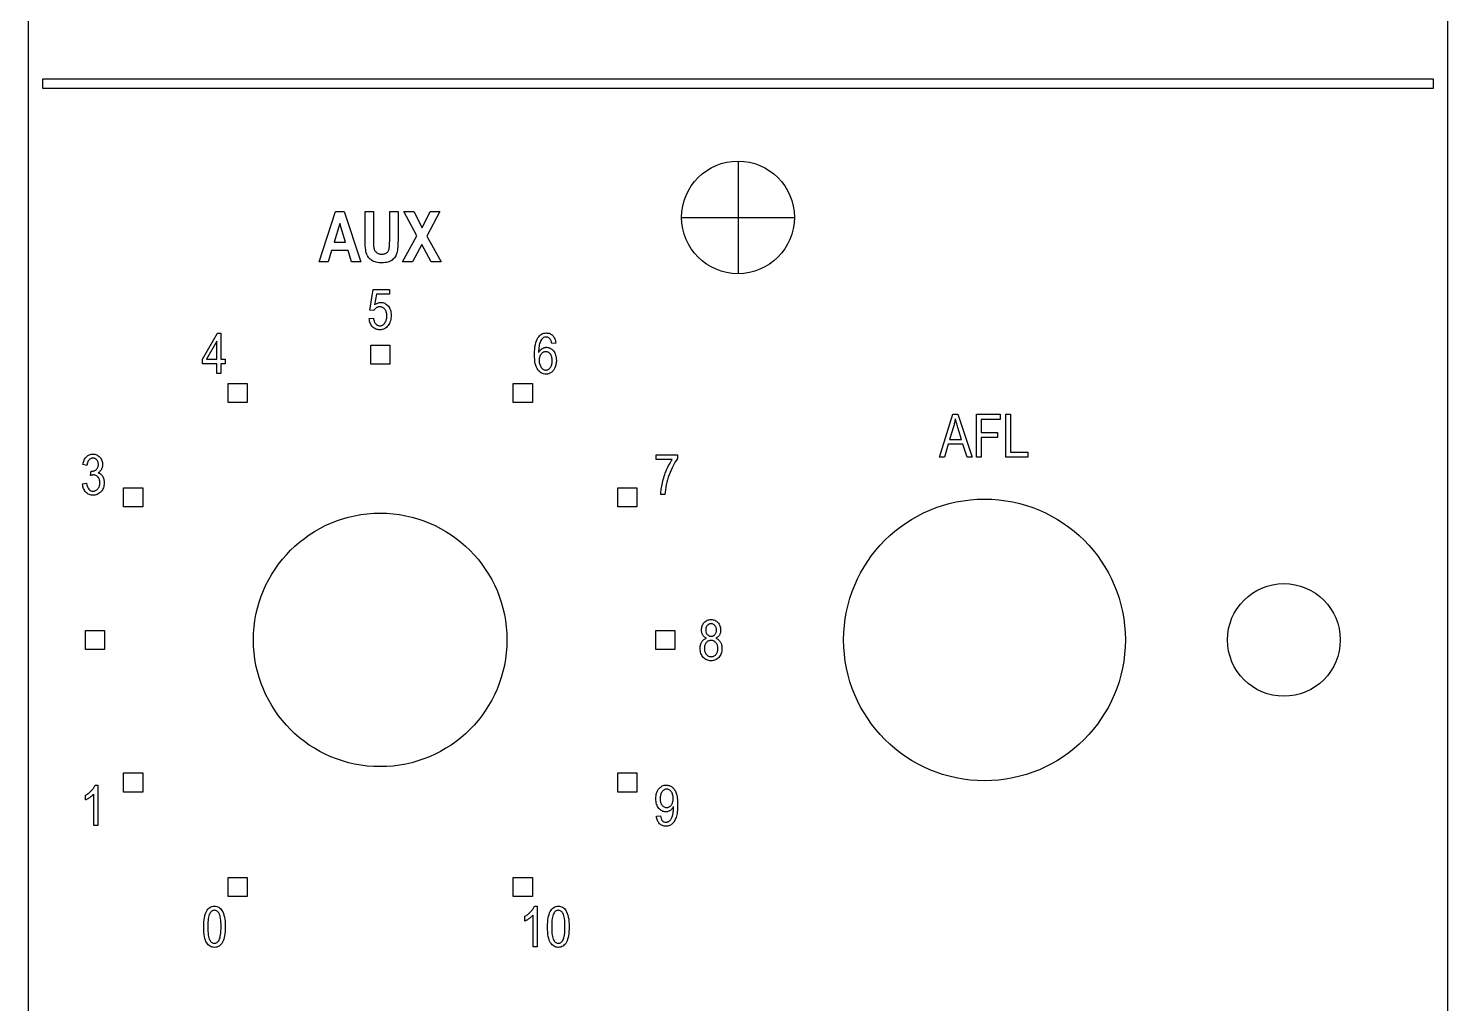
# Model space of a CAD drawing. Header units: millimetres. Extents: x 0 to 40, y 0 to 514.
# Drawn here: x 0 to 40.3, y 320.67 to 348.37 of the extents above; entities that cross this region are included whole.
import ezdxf

# ---------------------------------------------------------------- set-up
doc = ezdxf.new("R2010")
doc.units = ezdxf.units.MM
for name, color, linetype in [('CUT', 1, 'CONTINUOUS'), ('LEGEND', 2, 'CONTINUOUS'), ('OUTLINE', 7, 'CONTINUOUS'), ('STUDS', 5, 'CONTINUOUS')]:
    doc.layers.add(name, color=color, linetype=linetype)

msp = doc.modelspace()

# ---------------------------------------------------------------- linework, layer by layer
at = {"layer": 'CUT'}
for centre, radius in [((27.15, 331), 4), ((9.99, 331), 3.6), ((35.65, 331), 1.6)]:
    msp.add_circle(centre, radius, dxfattribs=at)
at = {"layer": 'LEGEND'}
for points in [[(0.41, 346.94), (39.89, 346.94), (39.89, 346.66), (0.41, 346.66)], [(9.4373, 341.7342), (9.1795, 341.7342), (9.0769, 342.0594), (8.6082, 342.0594), (8.5115, 341.7342), (8.2595, 341.7342), (8.7166, 343.1658), (8.9675, 343.1658)], [(9.5603, 343.1658), (9.7966, 343.1658), (9.7966, 342.3904), (9.7968, 342.3472), (9.7972, 342.308), (9.7979, 342.2726), (9.7988, 342.2413), (9.8001, 342.2138), (9.8016, 342.1903), (9.8034, 342.1707), (9.8054, 342.1551), (9.81, 342.1321), (9.816, 342.1104), (9.8233, 342.0901), (9.8319, 342.0711), (9.8419, 342.0535), (9.8533, 342.0372), (9.866, 342.0222), (9.8801, 342.0086), (9.8955, 341.9965), (9.912, 341.9859), (9.9297, 341.9771), (9.9486, 341.9698), (9.9687, 341.9641), (9.9899, 341.9601), (10.0123, 341.9576), (10.0359, 341.9568), (10.0559, 341.9574), (10.075, 341.9591), (10.0932, 341.962), (10.1104, 341.966), (10.1266, 341.9711), (10.1419, 341.9774), (10.1563, 341.9849), (10.1697, 341.9935), (10.1821, 342.0031), (10.1935, 342.0135), (10.2039, 342.0249), (10.2133, 342.0372), (10.2216, 342.0503), (10.2289, 342.0643), (10.2352, 342.0792), (10.2405, 342.095), (10.245, 342.1136), (10.2488, 342.1368), (10.2521, 342.1647), (10.2548, 342.1972), (10.2569, 342.2344), (10.2583, 342.2762), (10.2592, 342.3227), (10.2595, 342.3738), (10.2595, 343.1658), (10.4968, 343.1658), (10.4968, 342.4139), (10.4964, 342.3443), (10.4949, 342.2798), (10.4925, 342.2203), (10.4891, 342.1657), (10.4848, 342.1161), (10.4795, 342.0716), (10.4733, 342.032), (10.4661, 341.9974), (10.4572, 341.966), (10.4459, 341.9362), (10.4322, 341.9079), (10.416, 341.8812), (10.3975, 341.8559), (10.3765, 341.8322), (10.3532, 341.81), (10.3274, 341.7894), (10.2993, 341.7707), (10.2691, 341.7545), (10.2368, 341.7409), (10.2023, 341.7297), (10.1656, 341.721), (10.1268, 341.7147), (10.0858, 341.711), (10.0427, 341.7098), (9.9981, 341.7108), (9.956, 341.7139), (9.9164, 341.719), (9.8793, 341.7262), (9.8447, 341.7355), (9.8127, 341.7468), (9.7831, 341.7602), (9.7561, 341.7757), (9.7312, 341.793), (9.7081, 341.812), (9.6868, 341.8327), (9.6672, 341.855), (9.6495, 341.8791), (9.6334, 341.9048), (9.6192, 341.9322), (9.6067, 341.9612), (9.5958, 341.9943), (9.5864, 342.0336), (9.5784, 342.0793), (9.5719, 342.1313), (9.5668, 342.1895), (9.5632, 342.2541), (9.561, 342.325), (9.5603, 342.4021)], [(10.6277, 341.7342), (11.0291, 342.4812), (10.6648, 343.1658), (10.9421, 343.1658), (11.1775, 342.7059), (11.408, 343.1658), (11.6824, 343.1658), (11.3181, 342.4705), (11.7195, 341.7342), (11.4334, 341.7342), (11.1726, 342.2293), (10.9119, 341.7342)], [(9.0007, 342.3006), (8.8396, 342.8318), (8.6804, 342.3006)], [(9.6775, 340.1273), (9.7986, 340.1398), (9.8027, 340.1134), (9.8078, 340.0886), (9.8141, 340.0657), (9.8215, 340.0444), (9.8301, 340.0249), (9.8397, 340.0072), (9.8504, 339.9912), (9.8623, 339.977), (9.8749, 339.9644), (9.8881, 339.9535), (9.9017, 339.9443), (9.9159, 339.9368), (9.9305, 339.931), (9.9457, 339.9268), (9.9613, 339.9243), (9.9775, 339.9234), (9.9977, 339.9246), (10.0171, 339.9281), (10.0358, 339.934), (10.0539, 339.9423), (10.0712, 339.9529), (10.0878, 339.9658), (10.1037, 339.9812), (10.1189, 339.9988), (10.1328, 340.0185), (10.1449, 340.04), (10.1551, 340.0631), (10.1634, 340.088), (10.1699, 340.1146), (10.1746, 340.1429), (10.1774, 340.1729), (10.1783, 340.2047), (10.1774, 340.2345), (10.1747, 340.2626), (10.1702, 340.2889), (10.1639, 340.3136), (10.1559, 340.3365), (10.146, 340.3577), (10.1343, 340.3772), (10.1209, 340.3949), (10.106, 340.4108), (10.0903, 340.4245), (10.0737, 340.4361), (10.0561, 340.4456), (10.0376, 340.453), (10.0182, 340.4583), (9.9979, 340.4614), (9.9767, 340.4625), (9.9637, 340.462), (9.951, 340.4607), (9.9384, 340.4584), (9.926, 340.4552), (9.9139, 340.4511), (9.9019, 340.446), (9.8902, 340.4401), (9.8787, 340.4332), (9.8675, 340.4255), (9.857, 340.4171), (9.8471, 340.408), (9.8378, 340.3981), (9.829, 340.3876), (9.8209, 340.3763), (9.8133, 340.3643), (9.8064, 340.3516), (9.6978, 340.3687), (9.7892, 340.957), (10.2556, 340.957), (10.2556, 340.8227), (9.8814, 340.8227), (9.8306, 340.5148), (9.8517, 340.5317), (9.8731, 340.5463), (9.8947, 340.5586), (9.9168, 340.5688), (9.9391, 340.5766), (9.9617, 340.5822), (9.9847, 340.5856), (10.008, 340.5867), (10.037, 340.5852), (10.065, 340.5804), (10.0921, 340.5726), (10.1182, 340.5616), (10.1434, 340.5475), (10.1676, 340.5302), (10.1908, 340.5099), (10.213, 340.4863), (10.2335, 340.4601), (10.2512, 340.4318), (10.2661, 340.4012), (10.2784, 340.3685), (10.2879, 340.3335), (10.2947, 340.2964), (10.2988, 340.2571), (10.3002, 340.2156), (10.2988, 340.1744), (10.2947, 340.1346), (10.2879, 340.0964), (10.2784, 340.0597), (10.2661, 340.0244), (10.2512, 339.9907), (10.2335, 339.9585), (10.213, 339.9277), (10.1903, 339.8996), (10.1658, 339.8753), (10.1393, 339.8547), (10.111, 339.8378), (10.0808, 339.8247), (10.0488, 339.8153), (10.0148, 339.8097), (9.9791, 339.8078), (9.9492, 339.8091), (9.9205, 339.8131), (9.893, 339.8197), (9.8667, 339.829), (9.8415, 339.8409), (9.8176, 339.8555), (9.7948, 339.8727), (9.7732, 339.8926), (9.7533, 339.9148), (9.7357, 339.939), (9.7204, 339.9653), (9.7073, 339.9937), (9.6965, 340.024), (9.6879, 340.0564), (9.6816, 340.0909), (9.6775, 340.1273)], [(5.347, 338.568), (5.347, 338.8422), (4.94, 338.8422), (4.94, 338.9711), (5.3689, 339.7133), (5.4627, 339.7133), (5.4627, 338.9711), (5.59, 338.9711), (5.59, 338.8422), (5.4627, 338.8422), (5.4627, 338.568)], [(5.347, 338.9711), (5.347, 339.4875), (5.0533, 338.9711)], [(9.72, 339.37), (10.26, 339.37), (10.26, 338.83), (9.72, 338.83)], [(14.9759, 339.4328), (14.8611, 339.4219), (14.8567, 339.4432), (14.8519, 339.4629), (14.8466, 339.481), (14.8408, 339.4975), (14.8345, 339.5124), (14.8277, 339.5257), (14.8204, 339.5375), (14.8127, 339.5477), (14.8008, 339.5605), (14.7884, 339.5716), (14.7754, 339.581), (14.7619, 339.5887), (14.7477, 339.5947), (14.733, 339.5989), (14.7176, 339.6015), (14.7017, 339.6024), (14.6771, 339.6004), (14.6538, 339.5945), (14.6317, 339.5848), (14.6109, 339.5711), (14.5913, 339.5535), (14.573, 339.532), (14.5559, 339.5067), (14.54, 339.4774), (14.5277, 339.4488), (14.5171, 339.417), (14.508, 339.382), (14.5005, 339.3438), (14.4947, 339.3023), (14.4905, 339.2576), (14.4879, 339.2097), (14.4869, 339.1586), (14.4972, 339.1768), (14.5081, 339.1938), (14.5196, 339.2097), (14.5318, 339.2245), (14.5446, 339.2382), (14.5581, 339.2507), (14.5722, 339.262), (14.5869, 339.2723), (14.602, 339.2813), (14.6174, 339.2892), (14.633, 339.2958), (14.6488, 339.3013), (14.6648, 339.3055), (14.6811, 339.3085), (14.6975, 339.3103), (14.7142, 339.311), (14.7417, 339.3094), (14.7683, 339.3046), (14.794, 339.2967), (14.8188, 339.2857), (14.8427, 339.2714), (14.8658, 339.254), (14.8879, 339.2335), (14.9091, 339.2098), (14.9286, 339.1834), (14.9455, 339.1549), (14.9598, 339.1243), (14.9715, 339.0915), (14.9806, 339.0566), (14.9871, 339.0196), (14.991, 338.9804), (14.9923, 338.9391), (14.9917, 338.9107), (14.9897, 338.883), (14.9865, 338.856), (14.9819, 338.8296), (14.976, 338.8039), (14.9688, 338.7789), (14.9603, 338.7545), (14.9505, 338.7309), (14.9397, 338.7083), (14.9282, 338.6872), (14.9158, 338.6677), (14.9028, 338.6497), (14.889, 338.6332), (14.8744, 338.6183), (14.8592, 338.6049), (14.8431, 338.593), (14.8265, 338.5825), (14.8095, 338.5735), (14.792, 338.5658), (14.7742, 338.5596), (14.7559, 338.5547), (14.7372, 338.5512), (14.7181, 338.5491), (14.6986, 338.5485), (14.6638, 338.5505), (14.6306, 338.5565), (14.599, 338.5665), (14.5689, 338.5805), (14.5404, 338.5985), (14.5134, 338.6205), (14.488, 338.6465), (14.4642, 338.6766), (14.4426, 338.7113), (14.4239, 338.7513), (14.408, 338.7967), (14.3951, 338.8475), (14.385, 338.9036), (14.3778, 338.965), (14.3735, 339.0318), (14.372, 339.1039), (14.3735, 339.1839), (14.3779, 339.258), (14.3853, 339.3261), (14.3957, 339.3882), (14.409, 339.4443), (14.4252, 339.4945), (14.4444, 339.5387), (14.4666, 339.577), (14.491, 339.61), (14.5171, 339.6387), (14.5449, 339.6629), (14.5744, 339.6827), (14.6055, 339.6982), (14.6382, 339.7092), (14.6727, 339.7158), (14.7087, 339.718), (14.735, 339.7168), (14.7601, 339.7134), (14.7841, 339.7077), (14.8071, 339.6997), (14.829, 339.6894), (14.8497, 339.6769), (14.8694, 339.6621), (14.888, 339.6449), (14.9052, 339.6256), (14.9206, 339.6043), (14.9343, 339.5809), (14.9462, 339.5554), (14.9563, 339.5278), (14.9646, 339.4982), (14.9711, 339.4666), (14.9759, 339.4328)], [(14.5048, 338.9391), (14.5058, 338.9088), (14.5085, 338.88), (14.5131, 338.8528), (14.5195, 338.8271), (14.5277, 338.8029), (14.5378, 338.7802), (14.5497, 338.7591), (14.5634, 338.7395), (14.5784, 338.7218), (14.5939, 338.7065), (14.61, 338.6935), (14.6267, 338.6829), (14.644, 338.6747), (14.6619, 338.6688), (14.6803, 338.6653), (14.6994, 338.6641), (14.7161, 338.6652), (14.7325, 338.6685), (14.7483, 338.6741), (14.7637, 338.6818), (14.7787, 338.6918), (14.7932, 338.7041), (14.8073, 338.7185), (14.8209, 338.7352), (14.8334, 338.7538), (14.8443, 338.774), (14.8535, 338.796), (14.861, 338.8195), (14.8668, 338.8448), (14.871, 338.8717), (14.8735, 338.9003), (14.8744, 338.9305), (14.8735, 338.9601), (14.8711, 338.988), (14.8669, 339.0142), (14.8611, 339.0387), (14.8536, 339.0615), (14.8445, 339.0825), (14.8337, 339.1019), (14.8212, 339.1195), (14.8076, 339.1353), (14.7932, 339.1489), (14.7781, 339.1605), (14.7623, 339.1699), (14.7457, 339.1773), (14.7284, 339.1825), (14.7103, 339.1857), (14.6916, 339.1867), (14.6731, 339.1857), (14.6553, 339.1826), (14.638, 339.1773), (14.6213, 339.17), (14.6053, 339.1606), (14.5898, 339.1492), (14.575, 339.1356), (14.5607, 339.1199), (14.5476, 339.1025), (14.5363, 339.0836), (14.5267, 339.0632), (14.5188, 339.0413), (14.5127, 339.018), (14.5083, 338.9932), (14.5057, 338.9669), (14.5048, 338.9391)], [(5.67, 338.2848), (6.21, 338.2848), (6.21, 337.7448), (5.67, 337.7448)], [(13.77, 338.2848), (14.31, 338.2848), (14.31, 337.7448), (13.77, 337.7448)], [(25.87, 336.1916), (26.2535, 337.4084), (26.3955, 337.4084), (26.8039, 336.1916), (26.6528, 336.1916), (26.5366, 336.5601), (26.1199, 336.5601), (26.0103, 336.1916)], [(26.9184, 336.1916), (26.9184, 337.4084), (27.5916, 337.4084), (27.5916, 337.2648), (27.0504, 337.2648), (27.0504, 336.888), (27.5186, 336.888), (27.5186, 336.7444), (27.0504, 336.7444), (27.0504, 336.1916)], [(27.7526, 336.1916), (27.7526, 337.4084), (27.8846, 337.4084), (27.8846, 336.3352), (28.376, 336.3352), (28.376, 336.1916)], [(26.1581, 336.6913), (26.4959, 336.6913), (26.3921, 337.0283), (26.3805, 337.0662), (26.3697, 337.1023), (26.3596, 337.1365), (26.3504, 337.169), (26.342, 337.1996), (26.3344, 337.2284), (26.3276, 337.2554), (26.3216, 337.2806), (26.3166, 337.2514), (26.3111, 337.2222), (26.305, 337.1931), (26.2985, 337.164), (26.2916, 337.135), (26.2841, 337.106), (26.2761, 337.0771), (26.2676, 337.0482)], [(1.5376, 335.4297), (1.6533, 335.4484), (1.664, 335.3957), (1.6781, 335.35), (1.6957, 335.3113), (1.7167, 335.2797), (1.7412, 335.2551), (1.7691, 335.2375), (1.8005, 335.227), (1.8353, 335.2234), (1.8547, 335.2245), (1.8734, 335.2276), (1.8915, 335.2328), (1.9089, 335.2401), (1.9257, 335.2495), (1.9418, 335.261), (1.9572, 335.2746), (1.972, 335.2902), (1.9856, 335.3076), (1.9973, 335.3261), (2.0072, 335.3459), (2.0154, 335.3669), (2.0217, 335.3891), (2.0262, 335.4126), (2.0289, 335.4373), (2.0298, 335.4633), (2.029, 335.4877), (2.0265, 335.5108), (2.0224, 335.5328), (2.0165, 335.5535), (2.0091, 335.573), (1.9999, 335.5913), (1.9892, 335.6084), (1.9767, 335.6242), (1.963, 335.6385), (1.9486, 335.6509), (1.9335, 335.6614), (1.9175, 335.6699), (1.9008, 335.6766), (1.8834, 335.6813), (1.8652, 335.6842), (1.8462, 335.6852), (1.8378, 335.6849), (1.8289, 335.6842), (1.8194, 335.683), (1.8095, 335.6812), (1.7991, 335.6791), (1.7882, 335.6764), (1.7769, 335.6732), (1.765, 335.6695), (1.7783, 335.793), (1.7962, 335.7914), (1.817, 335.7922), (1.8368, 335.7947), (1.8556, 335.7988), (1.8734, 335.8045), (1.8902, 335.8119), (1.906, 335.8208), (1.9207, 335.8315), (1.9345, 335.8438), (1.947, 335.8574), (1.9578, 335.8721), (1.9669, 335.888), (1.9744, 335.9049), (1.9802, 335.9229), (1.9843, 335.942), (1.9868, 335.9623), (1.9876, 335.9836), (1.9869, 336.0032), (1.9849, 336.0219), (1.9814, 336.0395), (1.9765, 336.0562), (1.9702, 336.0718), (1.9626, 336.0865), (1.9535, 336.1002), (1.9431, 336.1129), (1.9317, 336.1243), (1.9196, 336.1343), (1.907, 336.1426), (1.8937, 336.1495), (1.8798, 336.1549), (1.8653, 336.1587), (1.8502, 336.161), (1.8345, 336.1617), (1.8182, 336.1609), (1.8026, 336.1585), (1.7876, 336.1545), (1.7733, 336.1489), (1.7596, 336.1417), (1.7466, 336.1329), (1.7342, 336.1225), (1.7224, 336.1105), (1.7115, 336.0969), (1.7016, 336.0817), (1.6928, 336.0648), (1.685, 336.0462), (1.6782, 336.026), (1.6725, 336.0041), (1.6678, 335.9806), (1.6642, 335.9555), (1.5494, 335.9805), (1.5557, 336.0161), (1.5637, 336.0494), (1.5735, 336.0805), (1.5849, 336.1094), (1.5981, 336.136), (1.6129, 336.1604), (1.6295, 336.1825), (1.6478, 336.2023), (1.6674, 336.2199), (1.6881, 336.2352), (1.7097, 336.248), (1.7324, 336.2586), (1.756, 336.2668), (1.7807, 336.2727), (1.8063, 336.2762), (1.833, 336.2773), (1.8609, 336.276), (1.8878, 336.2721), (1.9137, 336.2655), (1.9384, 336.2563), (1.9621, 336.2444), (1.9847, 336.2299), (2.0062, 336.2127), (2.0267, 336.193), (2.0454, 336.1712), (2.0616, 336.148), (2.0753, 336.1235), (2.0865, 336.0977), (2.0952, 336.0704), (2.1014, 336.0418), (2.1051, 336.0118), (2.1064, 335.9805), (2.1059, 335.9612), (2.1043, 335.9425), (2.1016, 335.9244), (2.0979, 335.9068), (2.0931, 335.8898), (2.0873, 335.8734), (2.0804, 335.8575), (2.0724, 335.8422), (2.0635, 335.8276), (2.0537, 335.8137), (2.0431, 335.8007), (2.0317, 335.7885), (2.0194, 335.7771), (2.0063, 335.7665), (1.9923, 335.7567), (1.9775, 335.7477), (1.9912, 335.7434), (2.0044, 335.7386), (2.0169, 335.7331), (2.0289, 335.727), (2.0402, 335.7202), (2.0509, 335.7128), (2.061, 335.7048), (2.0705, 335.6961), (2.0794, 335.6867), (2.0879, 335.6766), (2.096, 335.6657), (2.1037, 335.6541), (2.1109, 335.6417), (2.1176, 335.6286), (2.1239, 335.6147), (2.1298, 335.6), (2.1351, 335.5847), (2.1397, 335.569), (2.1436, 335.5529), (2.1468, 335.5363), (2.1493, 335.5193), (2.1511, 335.5019), (2.1521, 335.484), (2.1525, 335.4656), (2.151, 335.4271), (2.1467, 335.3903), (2.1394, 335.3553), (2.1292, 335.3222), (2.1162, 335.2908), (2.1002, 335.2612), (2.0813, 335.2334), (2.0595, 335.2074), (2.0357, 335.1839), (2.0107, 335.1635), (1.9846, 335.1462), (1.9574, 335.1321), (1.929, 335.1211), (1.8994, 335.1133), (1.8687, 335.1086), (1.8369, 335.107), (1.8074, 335.1084), (1.779, 335.1125), (1.7518, 335.1193), (1.7257, 335.1289), (1.7008, 335.1412), (1.677, 335.1562), (1.6544, 335.174), (1.633, 335.1945), (1.6132, 335.2173), (1.5957, 335.242), (1.5804, 335.2686), (1.5673, 335.2971), (1.5565, 335.3274), (1.548, 335.3596), (1.5417, 335.3937), (1.5376, 335.4297)], [(17.826, 336.1227), (17.826, 336.2578), (18.4338, 336.2578), (18.4338, 336.1484), (18.4003, 336.1026), (18.3678, 336.0535), (18.3364, 336.001), (18.306, 335.9452), (18.2767, 335.8861), (18.2483, 335.8236), (18.221, 335.7578), (18.1947, 335.6887), (18.1703, 335.618), (18.1486, 335.5474), (18.1297, 335.477), (18.1135, 335.4067), (18.1, 335.3367), (18.0892, 335.2667), (18.0812, 335.197), (18.076, 335.1273), (17.9572, 335.1273), (17.9584, 335.164), (17.9609, 335.2022), (17.9647, 335.2419), (17.9698, 335.283), (17.9762, 335.3256), (17.9838, 335.3698), (17.9927, 335.4154), (18.0029, 335.4625), (18.0143, 335.5101), (18.0266, 335.5571), (18.04, 335.6035), (18.0544, 335.6494), (18.0698, 335.6947), (18.0862, 335.7395), (18.1036, 335.7837), (18.122, 335.8273), (18.1412, 335.8699), (18.1607, 335.9108), (18.1805, 335.9502), (18.2008, 335.9879), (18.2213, 336.024), (18.2423, 336.0585), (18.2636, 336.0914), (18.2853, 336.1227)], [(2.7052, 335.32), (3.2452, 335.32), (3.2452, 334.78), (2.7052, 334.78)], [(16.7348, 335.32), (17.2748, 335.32), (17.2748, 334.78), (16.7348, 334.78)], [(1.62, 331.27), (2.16, 331.27), (2.16, 330.73), (1.62, 330.73)], [(17.82, 331.27), (18.36, 331.27), (18.36, 330.73), (17.82, 330.73)], [(19.2548, 331.0484), (19.238, 331.0567), (19.2222, 331.0657), (19.2075, 331.0757), (19.1938, 331.0864), (19.1812, 331.098), (19.1697, 331.1105), (19.1592, 331.1238), (19.1498, 331.1379), (19.1414, 331.1529), (19.1342, 331.1688), (19.1281, 331.1856), (19.1231, 331.2032), (19.1192, 331.2218), (19.1164, 331.2412), (19.1148, 331.2616), (19.1142, 331.2828), (19.1154, 331.3147), (19.119, 331.345), (19.125, 331.3739), (19.1335, 331.4012), (19.1443, 331.427), (19.1575, 331.4513), (19.1731, 331.474), (19.1912, 331.4953), (19.211, 331.5145), (19.2321, 331.5312), (19.2544, 331.5453), (19.278, 331.5568), (19.3028, 331.5658), (19.3288, 331.5722), (19.356, 331.5761), (19.3845, 331.5773), (19.4132, 331.576), (19.4407, 331.5721), (19.4669, 331.5656), (19.4919, 331.5564), (19.5156, 331.5447), (19.5381, 331.5303), (19.5594, 331.5133), (19.5795, 331.4937), (19.5977, 331.4721), (19.6135, 331.4489), (19.6268, 331.4242), (19.6378, 331.398), (19.6463, 331.3703), (19.6523, 331.3411), (19.656, 331.3104), (19.6572, 331.2781), (19.6567, 331.2578), (19.655, 331.2383), (19.6524, 331.2196), (19.6486, 331.2017), (19.6438, 331.1845), (19.6379, 331.1682), (19.6309, 331.1526), (19.6228, 331.1379), (19.6137, 331.1239), (19.6034, 331.1108), (19.5921, 331.0984), (19.5796, 331.0868), (19.5661, 331.076), (19.5515, 331.066), (19.5357, 331.0568), (19.5189, 331.0484), (19.5396, 331.0394), (19.559, 331.0291), (19.5772, 331.0174), (19.5942, 331.0045), (19.6099, 330.9903), (19.6244, 330.9748), (19.6377, 330.9579), (19.6498, 330.9398), (19.6605, 330.9205), (19.6698, 330.9001), (19.6776, 330.8785), (19.684, 330.8559), (19.689, 330.8321), (19.6926, 330.8071), (19.6948, 330.7811), (19.6955, 330.7539), (19.6941, 330.7165), (19.6899, 330.6809), (19.683, 330.647), (19.6733, 330.6149), (19.6608, 330.5846), (19.6456, 330.5561), (19.6276, 330.5293), (19.6068, 330.5043), (19.584, 330.4817), (19.5598, 330.4621), (19.5343, 330.4455), (19.5075, 330.4319), (19.4793, 330.4214), (19.4498, 330.4138), (19.419, 330.4093), (19.3869, 330.4078), (19.3544, 330.4093), (19.3232, 330.4138), (19.2935, 330.4214), (19.2651, 330.4319), (19.2381, 330.4455), (19.2125, 330.4621), (19.1882, 330.4817), (19.1654, 330.5043), (19.1446, 330.5294), (19.1266, 330.5563), (19.1114, 330.5852), (19.0989, 330.6159), (19.0892, 330.6486), (19.0823, 330.6831), (19.0781, 330.7195), (19.0767, 330.7578), (19.0775, 330.7859), (19.0797, 330.8127), (19.0834, 330.8383), (19.0885, 330.8626), (19.0952, 330.8857), (19.1033, 330.9074), (19.1129, 330.928), (19.124, 330.9473), (19.1364, 330.9652), (19.1499, 330.9816), (19.1645, 330.9965), (19.1803, 331.0099), (19.1973, 331.0218), (19.2153, 331.0322), (19.2345, 331.041), (19.2548, 331.0484)], [(19.233, 331.2867), (19.2337, 331.2662), (19.2358, 331.2467), (19.2392, 331.2283), (19.2441, 331.2109), (19.2504, 331.1947), (19.258, 331.1795), (19.2671, 331.1654), (19.2775, 331.1523), (19.289, 331.1406), (19.301, 331.1305), (19.3138, 331.1219), (19.3271, 331.1148), (19.3411, 331.1094), (19.3557, 331.1055), (19.371, 331.1031), (19.3869, 331.1023), (19.4024, 331.1031), (19.4173, 331.1054), (19.4317, 331.1093), (19.4455, 331.1146), (19.4587, 331.1216), (19.4713, 331.13), (19.4833, 331.14), (19.4947, 331.1516), (19.5051, 331.1643), (19.5142, 331.178), (19.5218, 331.1925), (19.5281, 331.208), (19.533, 331.2244), (19.5364, 331.2417), (19.5385, 331.2598), (19.5392, 331.2789), (19.5385, 331.2986), (19.5364, 331.3173), (19.5328, 331.3351), (19.5278, 331.3521), (19.5214, 331.368), (19.5135, 331.3831), (19.5042, 331.3973), (19.4935, 331.4105), (19.4818, 331.4225), (19.4696, 331.4329), (19.4569, 331.4417), (19.4436, 331.4489), (19.4298, 331.4545), (19.4155, 331.4585), (19.4007, 331.4609), (19.3853, 331.4617), (19.37, 331.4609), (19.3552, 331.4586), (19.3409, 331.4547), (19.3272, 331.4492), (19.3141, 331.4422), (19.3015, 331.4336), (19.2894, 331.4234), (19.2779, 331.4117), (19.2674, 331.3988), (19.2582, 331.3852), (19.2505, 331.3707), (19.2442, 331.3555), (19.2393, 331.3395), (19.2358, 331.3227), (19.2337, 331.3051), (19.233, 331.2867)], [(19.1947, 330.7578), (19.1956, 330.7321), (19.1982, 330.7076), (19.2027, 330.6845), (19.2088, 330.6626), (19.2168, 330.642), (19.2265, 330.6227), (19.2381, 330.6046), (19.2513, 330.5879), (19.2658, 330.5728), (19.281, 330.5597), (19.2969, 330.5486), (19.3135, 330.5396), (19.3308, 330.5325), (19.3488, 330.5275), (19.3675, 330.5244), (19.3869, 330.5234), (19.4064, 330.5244), (19.4252, 330.5273), (19.4432, 330.5322), (19.4605, 330.5391), (19.477, 330.5479), (19.4928, 330.5586), (19.5078, 330.5713), (19.522, 330.5859), (19.535, 330.6022), (19.5463, 330.6198), (19.5558, 330.6387), (19.5636, 330.659), (19.5697, 330.6805), (19.574, 330.7034), (19.5766, 330.7276), (19.5775, 330.7531), (19.5766, 330.7789), (19.5739, 330.8033), (19.5695, 330.8265), (19.5632, 330.8483), (19.5552, 330.8689), (19.5454, 330.8883), (19.5338, 330.9063), (19.5205, 330.923), (19.5059, 330.9382), (19.4905, 330.9512), (19.4745, 330.9623), (19.4578, 330.9714), (19.4403, 330.9784), (19.4222, 330.9835), (19.4033, 330.9865), (19.3838, 330.9875), (19.3644, 330.9865), (19.3458, 330.9835), (19.3279, 330.9785), (19.3108, 330.9715), (19.2944, 330.9625), (19.2788, 330.9515), (19.2639, 330.9385), (19.2498, 330.9234), (19.2369, 330.9068), (19.2257, 330.8891), (19.2162, 330.8701), (19.2085, 330.85), (19.2024, 330.8287), (19.1981, 330.8062), (19.1955, 330.7826), (19.1947, 330.7578)], [(1.9712, 325.7273), (1.8556, 325.7273), (1.8556, 326.6234), (1.8452, 326.6117), (1.834, 326.5999), (1.8219, 326.588), (1.8089, 326.5761), (1.7951, 326.5641), (1.7805, 326.552), (1.7649, 326.5399), (1.7486, 326.5277), (1.732, 326.5159), (1.7157, 326.5048), (1.6997, 326.4945), (1.6841, 326.4849), (1.6689, 326.476), (1.654, 326.4679), (1.6394, 326.4605), (1.6251, 326.4539), (1.6251, 326.5898), (1.6486, 326.6039), (1.6714, 326.6187), (1.6935, 326.6343), (1.7149, 326.6506), (1.7356, 326.6677), (1.7556, 326.6855), (1.7749, 326.7041), (1.7935, 326.7234), (1.8111, 326.7431), (1.8273, 326.7626), (1.8422, 326.7821), (1.8557, 326.8014), (1.8679, 326.8205), (1.8787, 326.8396), (1.8881, 326.8585), (1.8962, 326.8773), (1.9712, 326.8773)], [(2.7052, 327.22), (3.2452, 327.22), (3.2452, 326.68), (2.7052, 326.68)], [(16.7348, 327.22), (17.2748, 327.22), (17.2748, 326.68), (16.7348, 326.68)], [(17.8353, 325.9922), (17.9463, 326.0047), (17.9545, 325.9622), (17.966, 325.9254), (17.9807, 325.8942), (17.9986, 325.8687), (18.0198, 325.8489), (18.0441, 325.8348), (18.0717, 325.8263), (18.1025, 325.8234), (18.1168, 325.8241), (18.1308, 325.8259), (18.1444, 325.829), (18.1577, 325.8333), (18.1707, 325.8388), (18.1833, 325.8456), (18.1956, 325.8536), (18.2076, 325.8629), (18.2192, 325.8737), (18.2303, 325.8865), (18.241, 325.9011), (18.2512, 325.9177), (18.261, 325.9362), (18.2704, 325.9566), (18.2792, 325.9789), (18.2877, 326.0031), (18.2954, 326.0288), (18.302, 326.0556), (18.3077, 326.0834), (18.3123, 326.1123), (18.3159, 326.1422), (18.3184, 326.1732), (18.32, 326.2052), (18.3205, 326.2383), (18.3205, 326.2664), (18.3111, 326.2495), (18.301, 326.2334), (18.29, 326.2183), (18.2783, 326.2041), (18.2658, 326.1908), (18.2525, 326.1784), (18.2385, 326.1669), (18.2236, 326.1562), (18.2083, 326.1467), (18.193, 326.1385), (18.1776, 326.1315), (18.1621, 326.1258), (18.1465, 326.1213), (18.1309, 326.1182), (18.1152, 326.1163), (18.0994, 326.1156), (18.0712, 326.1172), (18.0439, 326.1219), (18.0177, 326.1297), (17.9925, 326.1407), (17.9682, 326.1548), (17.9449, 326.1721), (17.9226, 326.1925), (17.9013, 326.216), (17.8818, 326.2423), (17.8649, 326.2708), (17.8506, 326.3017), (17.8389, 326.3349), (17.8298, 326.3703), (17.8233, 326.4081), (17.8194, 326.4482), (17.8181, 326.4906), (17.8195, 326.5344), (17.8235, 326.5757), (17.8303, 326.6147), (17.8397, 326.6513), (17.8519, 326.6855), (17.8667, 326.7173), (17.8842, 326.7468), (17.9045, 326.7738), (17.9266, 326.7981), (17.95, 326.8191), (17.9744, 326.8369), (18.0001, 326.8515), (18.0269, 326.8628), (18.0548, 326.8709), (18.084, 326.8757), (18.1142, 326.8773), (18.1359, 326.8764), (18.1573, 326.8737), (18.1782, 326.8692), (18.1988, 326.8629), (18.219, 326.8548), (18.2389, 326.8448), (18.2584, 326.8331), (18.2775, 326.8195), (18.2959, 326.8042), (18.3133, 326.7872), (18.3295, 326.7685), (18.3447, 326.748), (18.3588, 326.7259), (18.3718, 326.7021), (18.3838, 326.6765), (18.3947, 326.6492), (18.4044, 326.6195), (18.4128, 326.5868), (18.4199, 326.5509), (18.4258, 326.5119), (18.4303, 326.4698), (18.4335, 326.4247), (18.4355, 326.3764), (18.4361, 326.325), (18.4354, 326.2677), (18.4333, 326.2136), (18.4298, 326.1629), (18.425, 326.1154), (18.4187, 326.0713), (18.4111, 326.0304), (18.402, 325.9929), (18.3916, 325.9586), (18.3799, 325.9271), (18.3673, 325.8978), (18.3537, 325.8706), (18.3391, 325.8457), (18.3236, 325.823), (18.307, 325.8024), (18.2894, 325.7841), (18.2709, 325.768), (18.2515, 325.7539), (18.2316, 325.7417), (18.2112, 325.7313), (18.1901, 325.7229), (18.1685, 325.7163), (18.1463, 325.7116), (18.1235, 325.7088), (18.1002, 325.7078), (18.074, 325.709), (18.0489, 325.7124), (18.0248, 325.7181), (18.0019, 325.7261), (17.9801, 325.7363), (17.9594, 325.7489), (17.9398, 325.7637), (17.9213, 325.7809), (17.9042, 325.8001), (17.8889, 325.8215), (17.8755, 325.8448), (17.8638, 325.8702), (17.854, 325.8977), (17.846, 325.9271), (17.8397, 325.9586), (17.8353, 325.9922)], [(18.308, 326.4977), (18.3071, 326.5275), (18.3046, 326.5557), (18.3003, 326.5823), (18.2943, 326.6072), (18.2866, 326.6305), (18.2772, 326.6522), (18.2661, 326.6722), (18.2533, 326.6906), (18.2394, 326.7071), (18.2249, 326.7214), (18.21, 326.7335), (18.1945, 326.7434), (18.1785, 326.751), (18.162, 326.7565), (18.145, 326.7598), (18.1275, 326.7609), (18.1092, 326.7598), (18.0914, 326.7563), (18.0741, 326.7504), (18.0573, 326.7422), (18.041, 326.7316), (18.0252, 326.7188), (18.0099, 326.7035), (17.9951, 326.6859), (17.9815, 326.6664), (17.9696, 326.6453), (17.9596, 326.6227), (17.9514, 326.5984), (17.9451, 326.5727), (17.9405, 326.5453), (17.9378, 326.5164), (17.9369, 326.4859), (17.9378, 326.4585), (17.9404, 326.4325), (17.9447, 326.408), (17.9508, 326.3849), (17.9586, 326.3632), (17.9681, 326.3429), (17.9794, 326.3241), (17.9924, 326.3066), (18.0066, 326.291), (18.0215, 326.2774), (18.037, 326.2659), (18.0533, 326.2565), (18.0702, 326.2492), (18.0879, 326.244), (18.1062, 326.2409), (18.1252, 326.2398), (18.1439, 326.2409), (18.162, 326.244), (18.1793, 326.2493), (18.1959, 326.2566), (18.2117, 326.2661), (18.2268, 326.2776), (18.2412, 326.2913), (18.2549, 326.307), (18.2673, 326.3247), (18.2781, 326.3441), (18.2872, 326.3653), (18.2947, 326.3883), (18.3005, 326.413), (18.3047, 326.4395), (18.3072, 326.4677), (18.308, 326.4977)], [(5.67, 324.2552), (6.21, 324.2552), (6.21, 323.7152), (5.67, 323.7152)], [(13.77, 324.2552), (14.31, 324.2552), (14.31, 323.7152), (13.77, 323.7152)], [(4.9775, 322.8515), (4.9787, 322.9214), (4.9824, 322.9869), (4.9884, 323.0481), (4.9969, 323.1049), (5.0079, 323.1573), (5.0212, 323.2053), (5.037, 323.249), (5.0552, 323.2883), (5.0758, 323.3231), (5.0987, 323.3532), (5.1239, 323.3787), (5.1514, 323.3996), (5.1812, 323.4158), (5.2134, 323.4274), (5.2478, 323.4344), (5.2845, 323.4367), (5.3172, 323.4348), (5.3482, 323.4292), (5.3773, 323.4198), (5.4046, 323.4066), (5.4302, 323.3897), (5.454, 323.369), (5.476, 323.3446), (5.4962, 323.3164), (5.5182, 323.2773), (5.5373, 323.2328), (5.5534, 323.1829), (5.5666, 323.1275), (5.5768, 323.0667), (5.5841, 323.0004), (5.5885, 322.9287), (5.59, 322.8515), (5.5888, 322.782), (5.5852, 322.7168), (5.5791, 322.6559), (5.5707, 322.5993), (5.5598, 322.547), (5.5465, 322.499), (5.5308, 322.4554), (5.5127, 322.416), (5.4921, 322.3811), (5.4693, 322.3509), (5.4441, 322.3253), (5.4166, 322.3044), (5.3867, 322.2881), (5.3545, 322.2765), (5.3199, 322.2695), (5.283, 322.2672), (5.2501, 322.2692), (5.2188, 322.2754), (5.1891, 322.2856), (5.1608, 322.3), (5.1341, 322.3184), (5.1089, 322.341), (5.0852, 322.3677), (5.063, 322.3984), (5.043, 322.4342), (5.0256, 322.476), (5.0109, 322.5237), (4.9989, 322.5773), (4.9895, 322.6369), (4.9828, 322.7025), (4.9788, 322.7741), (4.9775, 322.8515)], [(5.0955, 322.8515), (5.0963, 322.7847), (5.0988, 322.7236), (5.103, 322.6682), (5.1088, 322.6186), (5.1164, 322.5748), (5.1256, 322.5367), (5.1364, 322.5043), (5.149, 322.4777), (5.1628, 322.4555), (5.1776, 322.4362), (5.1934, 322.4199), (5.21, 322.4065), (5.2276, 322.3961), (5.2462, 322.3887), (5.2657, 322.3843), (5.2861, 322.3828), (5.3054, 322.3843), (5.3239, 322.3888), (5.3416, 322.3963), (5.3586, 322.4068), (5.3747, 322.4203), (5.39, 322.4369), (5.4044, 322.4564), (5.4181, 322.4789), (5.4306, 322.5057), (5.4414, 322.5382), (5.4505, 322.5763), (5.458, 322.6201), (5.4638, 322.6695), (5.4679, 322.7245), (5.4704, 322.7852), (5.4713, 322.8515), (5.4704, 322.9186), (5.4679, 322.9798), (5.4637, 323.0353), (5.4579, 323.0849), (5.4503, 323.1288), (5.4411, 323.1669), (5.4303, 323.1992), (5.4177, 323.2258), (5.4039, 323.2479), (5.389, 323.2671), (5.3731, 323.2834), (5.3563, 323.2967), (5.3385, 323.307), (5.3197, 323.3144), (5.2999, 323.3188), (5.2791, 323.3203), (5.2599, 323.3188), (5.2416, 323.3143), (5.224, 323.3068), (5.2073, 323.2963), (5.1913, 323.2828), (5.1762, 323.2662), (5.1618, 323.2467), (5.1482, 323.2242), (5.1358, 323.1974), (5.1251, 323.1649), (5.1161, 323.1268), (5.1087, 323.083), (5.1029, 323.0336), (5.0988, 322.9786), (5.0963, 322.9179), (5.0955, 322.8515)], [(14.447, 322.2867), (14.3314, 322.2867), (14.3314, 323.1828), (14.321, 323.171), (14.3098, 323.1592), (14.2977, 323.1474), (14.2847, 323.1354), (14.2709, 323.1234), (14.2563, 323.1114), (14.2407, 323.0993), (14.2244, 323.0871), (14.2077, 323.0753), (14.1915, 323.0642), (14.1755, 323.0538), (14.1599, 323.0442), (14.1447, 323.0354), (14.1297, 323.0273), (14.1152, 323.0199), (14.1009, 323.0133), (14.1009, 323.1492), (14.1244, 323.1633), (14.1472, 323.1781), (14.1693, 323.1936), (14.1907, 323.2099), (14.2114, 323.227), (14.2314, 323.2449), (14.2507, 323.2635), (14.2693, 323.2828), (14.2869, 323.3025), (14.3031, 323.322), (14.318, 323.3414), (14.3315, 323.3607), (14.3437, 323.3799), (14.3545, 323.399), (14.3639, 323.4179), (14.372, 323.4367), (14.447, 323.4367)], [(14.7423, 322.8515), (14.7436, 322.9214), (14.7472, 322.9869), (14.7533, 323.0481), (14.7618, 323.1049), (14.7727, 323.1573), (14.7861, 323.2053), (14.8019, 323.249), (14.8201, 323.2883), (14.8407, 323.3231), (14.8636, 323.3532), (14.8888, 323.3787), (14.9163, 323.3996), (14.9461, 323.4158), (14.9782, 323.4274), (15.0126, 323.4344), (15.0494, 323.4367), (15.0821, 323.4348), (15.113, 323.4292), (15.1421, 323.4198), (15.1695, 323.4066), (15.1951, 323.3897), (15.2189, 323.369), (15.2409, 323.3446), (15.2611, 323.3164), (15.2831, 323.2773), (15.3021, 323.2328), (15.3182, 323.1829), (15.3314, 323.1275), (15.3417, 323.0667), (15.349, 323.0004), (15.3534, 322.9287), (15.3548, 322.8515), (15.3536, 322.782), (15.35, 322.7168), (15.344, 322.6559), (15.3355, 322.5993), (15.3246, 322.547), (15.3113, 322.499), (15.2956, 322.4554), (15.2775, 322.416), (15.257, 322.3811), (15.2341, 322.3509), (15.2089, 322.3253), (15.1814, 322.3044), (15.1515, 322.2881), (15.1193, 322.2765), (15.0847, 322.2695), (15.0478, 322.2672), (15.015, 322.2692), (14.9837, 322.2754), (14.9539, 322.2856), (14.9256, 322.3), (14.8989, 322.3184), (14.8737, 322.341), (14.85, 322.3677), (14.8279, 322.3984), (14.8078, 322.4342), (14.7905, 322.476), (14.7758, 322.5237), (14.7637, 322.5773), (14.7544, 322.6369), (14.7477, 322.7025), (14.7437, 322.7741), (14.7423, 322.8515)], [(14.8603, 322.8515), (14.8611, 322.7847), (14.8637, 322.7236), (14.8678, 322.6682), (14.8737, 322.6186), (14.8812, 322.5748), (14.8904, 322.5367), (14.9013, 322.5043), (14.9138, 322.4777), (14.9277, 322.4555), (14.9425, 322.4362), (14.9582, 322.4199), (14.9749, 322.4065), (14.9925, 322.3961), (15.011, 322.3887), (15.0305, 322.3843), (15.0509, 322.3828), (15.0703, 322.3843), (15.0888, 322.3888), (15.1065, 322.3963), (15.1234, 322.4068), (15.1395, 322.4203), (15.1548, 322.4369), (15.1693, 322.4564), (15.183, 322.4789), (15.1954, 322.5057), (15.2062, 322.5382), (15.2153, 322.5763), (15.2228, 322.6201), (15.2286, 322.6695), (15.2328, 322.7245), (15.2353, 322.7852), (15.2361, 322.8515), (15.2353, 322.9186), (15.2327, 322.9798), (15.2286, 323.0353), (15.2227, 323.0849), (15.2152, 323.1288), (15.206, 323.1669), (15.1951, 323.1992), (15.1826, 323.2258), (15.1687, 323.2479), (15.1538, 323.2671), (15.138, 323.2834), (15.1212, 323.2967), (15.1033, 323.307), (15.0845, 323.3144), (15.0647, 323.3188), (15.0439, 323.3203), (15.0248, 323.3188), (15.0064, 323.3143), (14.9889, 323.3068), (14.9721, 323.2963), (14.9562, 323.2828), (14.941, 323.2662), (14.9266, 323.2467), (14.913, 323.2242), (14.9007, 323.1974), (14.89, 323.1649), (14.8809, 323.1268), (14.8735, 323.083), (14.8677, 323.0336), (14.8636, 322.9786), (14.8611, 322.9179), (14.8603, 322.8515)]]:
    msp.add_lwpolyline(points, close=True, dxfattribs=at)
at = {"layer": 'OUTLINE'}
msp.add_lwpolyline([(0, 514), (40.3, 514), (40.3, 0), (0, 0)], close=True, dxfattribs=at)
at = {"layer": 'STUDS'}
for p, q in [((20.15, 344.6), (20.15, 341.4)), ((18.55, 343), (21.75, 343))]:
    msp.add_line(p, q, dxfattribs=at)
msp.add_circle((20.15, 343), 1.6, dxfattribs=at)

doc.saveas('drawing.dxf')
